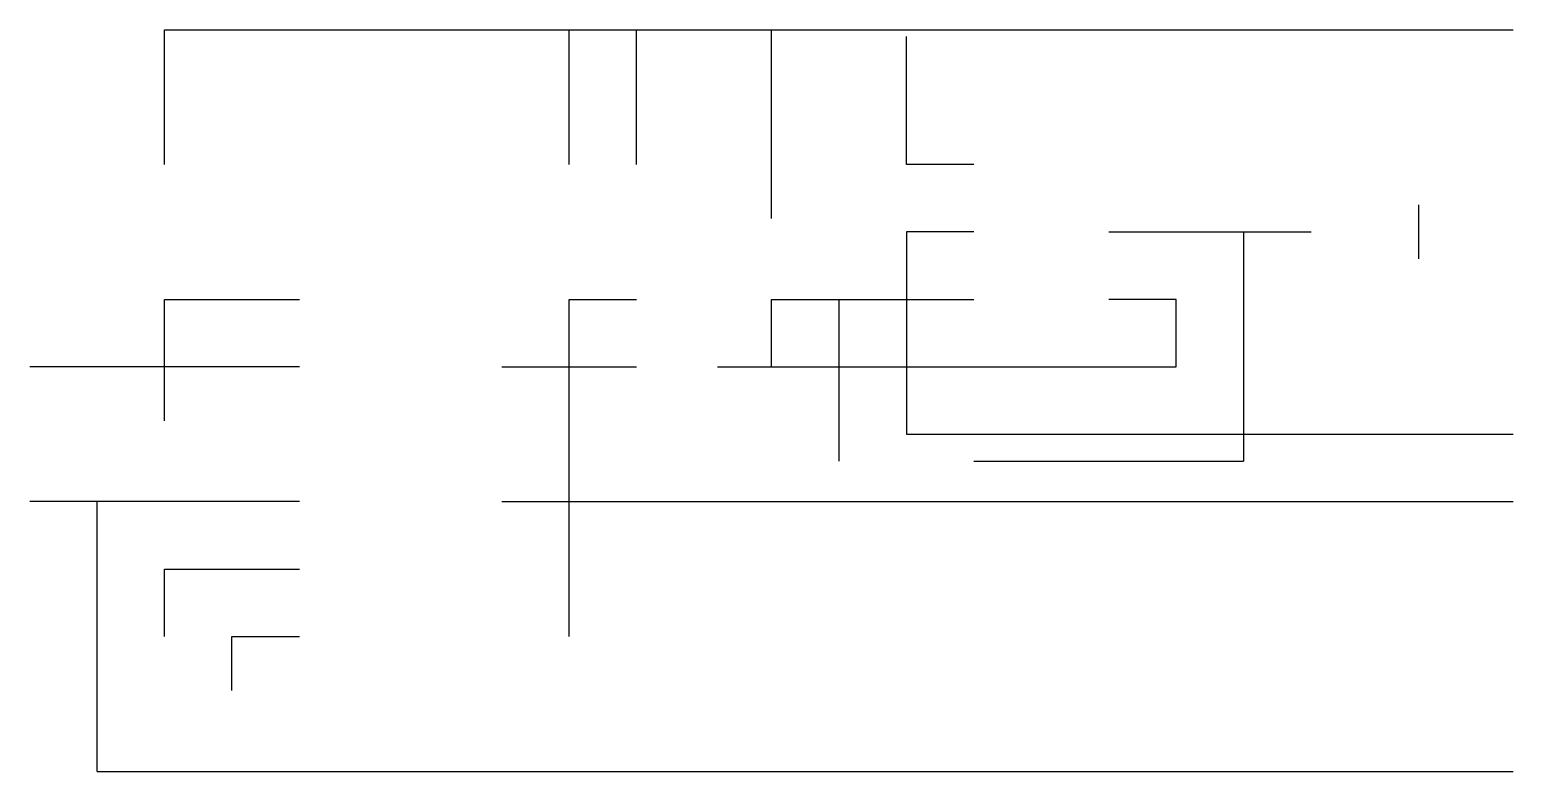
# Model space of a CAD drawing. Extents: x -10 to 210, y 0 to 110.
import ezdxf

# ---------------------------------------------------------------- set-up
doc = ezdxf.new("R2010")
doc.units = 0
doc.layers.get('0').update_dxf_attribs({"linetype": 'CONTINUOUS'})

msp = doc.modelspace()

# ---------------------------------------------------------------- linework, layer by layer
for p, q in [((10, 90), (10, 110)), ((10, 110), (210, 110)), ((70, 90), (70, 110)), ((80, 90), (80, 110)), ((100, 90), (100, 110)), ((120, 90), (120, 109)), ((100, 82), (100, 90)), ((130, 90), (120, 90)), ((196, 76), (196, 84)), ((130, 80), (120, 80)), ((120, 80), (120, 50)), ((150, 80), (180, 80)), ((170, 80), (170, 46)), ((10, 70), (30, 70)), ((10, 52), (10, 70)), ((70, 20), (70, 70)), ((70, 70), (80, 70)), ((100, 60), (100, 70)), ((100, 70), (130, 70)), ((110, 70), (110, 46)), ((160, 70), (150, 70)), ((160, 60), (160, 70)), ((30, 60), (-10, 60)), ((60, 60), (80, 60)), ((92, 60), (160, 60)), ((120, 50), (210, 50)), ((130, 46), (170, 46)), ((30, 40), (-10, 40)), ((60, 40), (210, 40)), ((10, 20), (10, 30)), ((10, 30), (30, 30)), ((20, 20), (30, 20)), ((20, 12), (20, 20))]:
    msp.add_line(p, q)
at = {"linetype": 'CONTINUOUS'}
for q in [(0, 40), (210, 0)]:
    msp.add_line((0, 0), q, dxfattribs=at)

doc.saveas('drawing.dxf')
